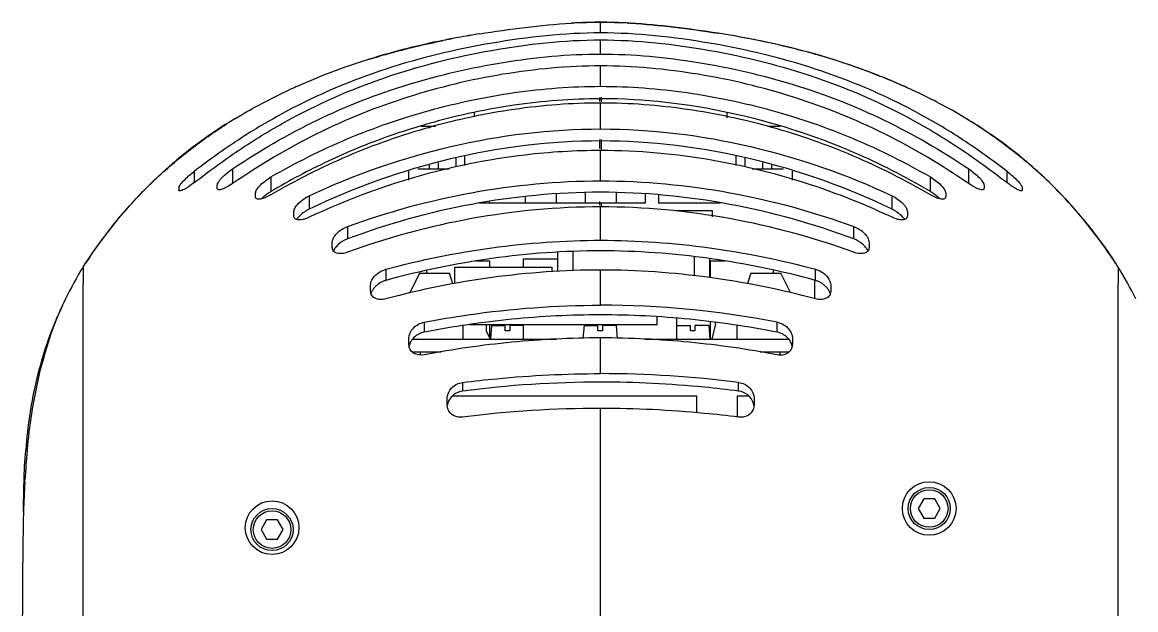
# Model space of a CAD drawing. Header units: millimetres. Extents: x 0 to 841, y 0 to 594.
# Drawn here: x 693.1 to 765.8, y 332.6 to 371 of the extents above; entities that cross this region are included whole.
import ezdxf

# ---------------------------------------------------------------- set-up
doc = ezdxf.new("R2010")
doc.units = ezdxf.units.MM
doc.header["$LTSCALE"] = 46.255
doc.layers.get('0').update_dxf_attribs({"linetype": 'CONTINUOUS'})
for name, color, linetype in [('3_ALL_AXES', 7, 'CONTINUOUS'), ('7_ALL_FEATURES', 7, 'CONTINUOUS'), ('AXIS', 7, 'CONTINUOUS')]:
    doc.layers.add(name, color=color, linetype=linetype)

msp = doc.modelspace()

# ---------------------------------------------------------------- linework, layer by layer
at = {"color": 7, "linetype": 'CONTINUOUS'}
for p, q in [((730.862, 370.96), (729.046, 370.913)), ((729.046, 370.915), (729.094, 370.917)), ((729.046, 370.913), (729.094, 370.915)), ((730.862, 370.27), (730.862, 370.96)), ((732.678, 370.913), (730.862, 370.96)), ((732.614, 370.918), (732.678, 370.915)), ((732.678, 370.913), (732.614, 370.916)), ((730.862, 368.89), (730.862, 369.813)), ((730.862, 366.786), (730.862, 368.118)), ((730.813, 365.795), (730.813, 366.055)), ((730.862, 365.974), (730.846, 365.974)), ((730.878, 365.974), (730.862, 365.974)), ((730.909, 365.783), (730.909, 366.084)), ((730.862, 364.002), (730.862, 365.692)), ((722.605, 365.068), (722.605, 364.802)), ((739.119, 364.726), (739.119, 365.068)), ((720.104, 364.156), (719.146, 364.156)), ((719.707, 364.049), (719.707, 364.156)), ((742.577, 364.156), (741.783, 364.156)), ((742.016, 364.077), (742.016, 364.156)), ((730.813, 362.719), (730.813, 363.316)), ((730.91, 362.645), (730.91, 363.319)), ((730.862, 360.615), (730.862, 362.594)), ((719.707, 361.406), (719.707, 361.63)), ((720.284, 361.406), (720.284, 361.798)), ((721.439, 361.525), (721.439, 362.124)), ((722.016, 361.623), (722.016, 362.224)), ((739.707, 361.622), (739.707, 362.224)), ((740.284, 361.525), (740.284, 362.124)), ((741.439, 361.406), (741.439, 361.798)), ((742.016, 361.406), (742.016, 361.63)), ((704.362, 361.236), (704.362, 360.501)), ((706.862, 361.392), (706.862, 360.439)), ((709.362, 360.867), (709.362, 359.916)), ((718.362, 360.661), (718.362, 361.24)), ((718.934, 361.406), (720.982, 361.406)), ((740.742, 361.406), (742.789, 361.406)), ((743.362, 360.661), (743.362, 361.24)), ((752.362, 359.916), (752.362, 360.867)), ((754.862, 360.439), (754.862, 361.392)), ((757.362, 360.501), (757.362, 361.236)), ((703.362, 360.169), (703.362, 360.02)), ((705.862, 360.136), (705.862, 360.329)), ((755.862, 360.329), (755.862, 360.136)), ((758.362, 360.02), (758.362, 360.169)), ((708.362, 359.582), (708.362, 359.816)), ((711.862, 359.639), (711.862, 358.761)), ((725.933, 359.566), (725.933, 359.156)), ((727.967, 359.738), (727.967, 359.156)), ((729.845, 359.825), (729.845, 359.156)), ((731.879, 359.825), (731.879, 359.156)), ((733.756, 359.738), (733.756, 359.156)), ((734.643, 359.697), (734.643, 359.156)), ((749.862, 358.761), (749.862, 359.639)), ((753.362, 359.816), (753.362, 359.582)), ((733.756, 359.156), (722.941, 359.156)), ((723.586, 359.245), (723.586, 359.156)), ((730.812, 359.028), (730.812, 359.266)), ((730.862, 356.736), (730.862, 358.918)), ((730.911, 358.925), (730.91, 359.191)), ((738.659, 359.156), (734.643, 359.156)), ((738.659, 359.173), (738.659, 359.156)), ((710.862, 358.324), (710.862, 358.605)), ((750.862, 358.605), (750.862, 358.324)), ((714.362, 357.632), (714.362, 356.829)), ((747.362, 356.829), (747.362, 357.632)), ((713.362, 356.265), (713.362, 356.599)), ((748.362, 356.599), (748.362, 356.265)), ((716.862, 354.843), (716.862, 354.116)), ((730.862, 352.498), (730.862, 354.793)), ((744.862, 354.116), (744.862, 354.843)), ((697.112, 294.249), (697.112, 353.918)), ((715.862, 353.42), (715.862, 353.805)), ((745.862, 353.805), (745.862, 353.42)), ((764.612, 294.249), (764.612, 353.918)), ((719.362, 351.39), (719.362, 350.742)), ((723.75, 351.185), (723.673, 350.298)), ((723.75, 351.185), (724.647, 351.185)), ((724.647, 350.835), (724.647, 351.185)), ((724.947, 350.835), (724.647, 350.835)), ((724.947, 351.185), (724.947, 350.835)), ((725.829, 351.185), (724.947, 351.185)), ((729.783, 351.185), (729.709, 350.344)), ((729.783, 351.185), (730.679, 351.185)), ((730.679, 350.835), (730.679, 351.185)), ((730.979, 350.835), (730.679, 350.835)), ((730.979, 351.185), (730.979, 350.835)), ((731.875, 351.185), (730.979, 351.185)), ((731.875, 351.185), (731.949, 350.346)), ((735.829, 351.185), (736.712, 351.185)), ((736.712, 350.835), (736.712, 351.185)), ((737.012, 350.835), (736.712, 350.835)), ((737.012, 351.185), (737.012, 350.835)), ((737.908, 351.185), (737.012, 351.185)), ((737.908, 351.185), (737.987, 350.285)), ((742.362, 350.742), (742.362, 351.39)), ((718.362, 349.926), (718.362, 350.351)), ((718.602, 350.285), (727.985, 350.285)), ((730.862, 348.032), (730.862, 350.364)), ((733.738, 350.285), (743.121, 350.285)), ((743.362, 350.351), (743.362, 349.926)), ((718.561, 349.455), (720.468, 349.455)), ((741.255, 349.455), (743.166, 349.455)), ((721.862, 347.455), (721.862, 346.893)), ((739.862, 346.893), (739.862, 347.455)), ((720.862, 345.975), (720.862, 346.427)), ((740.862, 346.427), (740.862, 345.975)), ((730.862, 328.791), (730.862, 345.766)), ((693.313, 340.944), (693.323, 341.102)), ((751.926, 339.855), (751.565, 339.23)), ((752.647, 339.855), (751.926, 339.855)), ((753.008, 339.23), (752.647, 339.855)), ((751.565, 339.23), (751.926, 338.605)), ((752.647, 338.605), (753.008, 339.23)), ((709.076, 338.48), (708.715, 337.855)), ((709.797, 338.48), (709.076, 338.48)), ((710.158, 337.855), (709.797, 338.48)), ((751.926, 338.605), (752.647, 338.605)), ((708.715, 337.855), (709.076, 337.23)), ((709.797, 337.23), (710.158, 337.855)), ((709.076, 337.23), (709.797, 337.23)), ((693.164, 333.374), (693.148, 331.215))]:
    msp.add_line(p, q, dxfattribs=at)
msp.add_lwpolyline([(693.193, 337.345), (693.183, 336.382), (693.174, 335.047), (693.164, 333.374)], dxfattribs=at)
for centre, radius in [((752.287, 339.23), 1.375), ((752.287, 339.23), 1.225), ((709.437, 337.855), 1.375), ((709.437, 337.855), 1.225)]:
    msp.add_circle(centre, radius, dxfattribs=at)
for centre, radius, start, end in [((731.15, 333.033), 37.94, 93.1794, 93.34673), ((730.867, 335.866), 35.094, 92.97505, 93.15587), ((730.862, 335.966), 34.994, 90.00116, 92.89623), ((731.093, 334.075), 36.896, 92.82374, 93.10546), ((730.893, 338.75), 32.217, 90.05505, 92.87759), ((730.833, 338.866), 32.101, 87.20276, 89.94822), ((730.861, 335.967), 34.993, 87.12836, 89.99887), ((730.641, 334.284), 36.687, 86.91689, 87.25298), ((730.572, 333.007), 37.966, 86.62681, 86.81997), ((730.856, 335.865), 35.096, 86.81608, 87.02494), ((732.075, 313.004), 57.928, 100.45804, 101.42918), ((732.766, 309.766), 61.232, 100.54323, 101.46184), ((733.132, 307.239), 63.79, 99.17287, 100.45141), ((733.4, 306.353), 64.702, 99.28214, 100.54219), ((728.481, 327.656), 42.828, 107.99698, 113.9312), ((728.745, 326.969), 43.564, 107.29317, 108.0489), ((728.638, 327.072), 43.431, 107.19866, 107.95663), ((727.643, 329.519), 40.785, 113.9184, 114.63502), ((734.284, 329.968), 40.292, 65.37391, 65.73591), ((723.955, 336.492), 32.879, 120.94417, 121.81068), ((723.409, 337.864), 31.421, 122.04119, 122.28087), ((723.488, 337.738), 31.57, 121.38263, 122.04083), ((738.235, 337.738), 31.57, 57.95803, 58.61741), ((738.314, 337.864), 31.421, 57.71913, 57.95767), ((722.004, 339.576), 29.229, 121.74814, 130.51836), ((723.426, 337.838), 31.452, 122.2811, 122.67232), ((738.298, 337.839), 31.451, 57.33126, 57.71891), ((723.389, 338.028), 31.305, 130.80924, 138.80649), ((722.591, 338.953), 30.084, 130.5966, 130.81034), ((711.169, 356.888), 3.527, 122.77019, 127.16712), ((711.087, 357.016), 3.375, 120.74718, 122.77426), ((750.636, 357.016), 3.375, 57.22574, 59.25282), ((750.554, 356.888), 3.527, 52.83288, 57.22981), ((712.998, 356.432), 2.592, 116.01324, 124.1717), ((748.725, 356.432), 2.591, 55.87651, 63.98711), ((722.303, 338.986), 29.858, 138.81709, 139.09281), ((712.168, 357.249), 1.424, 142.34668, 143.43438), ((712.227, 357.204), 1.498, 141.35318, 142.34741), ((749.499, 357.206), 1.494, 37.55185, 38.64554), ((749.558, 357.252), 1.419, 36.55498, 37.55094), ((714.537, 355.487), 1.244, 142.80368, 146.21511), ((714.686, 355.373), 1.433, 137.47325, 142.75974), ((747.037, 355.373), 1.433, 37.24026, 42.52675), ((747.186, 355.487), 1.244, 33.78489, 37.19632), ((714.575, 344.075), 20.595, 147.98858, 154.60511), ((747.148, 344.075), 20.595, 25.3949, 32.01142), ((717.047, 352.83), 1.242, 141.53581, 143.61686), ((744.675, 352.829), 1.244, 36.55797, 38.43342), ((718.018, 342.041), 24.582, 153.76045, 155.16307), ((715.552, 343.602), 21.68, 154.58501, 156.17103), ((716.68, 353.029), 0.822, 159.61358, 163.9977), ((745.044, 353.029), 0.822, 15.86693, 20.45165), ((718.014, 342.043), 24.578, 155.16311, 155.50432), ((715.907, 343.444), 22.068, 156.16762, 156.54747), ((730.795, 291.568), 60.93, 79.05673, 89.9373), ((719.206, 349.682), 0.845, 163.73638, 171.03079), ((730.822, 276.937), 71.095, 82.69507, 89.96794), ((730.904, 277.518), 69.961, 90.03446, 97.4259), ((730.9, 274.155), 71.61, 90.03099, 97.25128), ((746.796, 337.877), 53.571, 174.48489, 176.54868), ((763.313, 336.901), 70.116, 176.6939, 178.26705), ((786.141, 336.193), 92.955, 178.25665, 179.29004)]:
    msp.add_arc(centre, radius, start, end, dxfattribs=at)
for points, knots in [([(722.963, 370.213), (723.953, 370.373), (725.938, 370.653), (727.934, 370.85), (728.935, 370.908)], [0, 0, 0, 0, 0.500017, 1, 1, 1, 1]), ([(722.963, 370.209), (723.955, 370.371), (725.941, 370.649), (727.937, 370.852), (728.935, 370.907)], [0, 0, 0, 0, 0.501413, 1, 1, 1, 1]), ([(738.52, 370.247), (737.571, 370.399), (735.67, 370.661), (733.76, 370.853), (732.805, 370.906)], [0, 0, 0, 0, 0.501345, 1, 1, 1, 1]), ([(730.862, 370.27), (728.49, 370.27), (723.749, 369.746), (716.808, 368.106), (711.313, 365.779), (707.234, 363.345), (705.304, 361.958), (704.362, 361.236)], [0, 0, 0, 0, 0.249929, 0.499924, 0.749835, 0.874915, 1, 1, 1, 1]), ([(704.362, 360.501), (705.303, 361.232), (707.227, 362.642), (711.287, 365.143), (716.768, 367.56), (723.72, 369.289), (728.481, 369.813), (730.862, 369.813)], [0, 0, 0, 0, 0.125093, 0.250178, 0.500096, 0.75008, 1, 1, 1, 1]), ([(715.796, 368.561), (716.194, 368.685), (717.779, 369.151), (719.388, 369.531), (720.598, 369.776)], [0, 0, 0, 0, 0.252575, 1, 1, 1, 1]), ([(757.362, 361.236), (756.419, 361.958), (754.49, 363.345), (750.41, 365.779), (744.915, 368.106), (737.974, 369.746), (733.233, 370.27), (730.862, 370.27)], [0, 0, 0, 0, 0.125085, 0.250165, 0.500076, 0.750071, 1, 1, 1, 1]), ([(730.862, 369.813), (733.242, 369.813), (738.003, 369.289), (744.955, 367.56), (750.436, 365.143), (754.496, 362.642), (756.421, 361.232), (757.362, 360.501)], [0, 0, 0, 0, 0.24992, 0.499904, 0.749822, 0.874907, 1, 1, 1, 1]), ([(750.842, 366.701), (749.832, 367.156), (747.804, 367.979), (743.715, 369.273), (740.594, 369.916), (738.52, 370.247)], [0, 0, 0, 0, 0.258509, 0.509926, 1, 1, 1, 1]), ([(750.839, 366.694), (748.889, 367.581), (744.843, 369.048), (740.637, 369.917), (738.521, 370.251)], [0, 0, 0, 0, 0.499908, 1, 1, 1, 1]), ([(706.862, 361.392), (708.619, 362.58), (712.3, 364.729), (718.26, 367.048), (724.485, 368.485), (728.737, 368.89), (730.862, 368.89)], [0, 0, 0, 0, 0.249753, 0.499708, 0.749845, 1, 1, 1, 1]), ([(730.862, 368.89), (732.987, 368.89), (737.238, 368.485), (743.463, 367.048), (749.423, 364.729), (753.104, 362.58), (754.862, 361.392)], [0, 0, 0, 0, 0.250155, 0.500293, 0.750248, 1, 1, 1, 1]), ([(730.862, 368.118), (728.731, 368.118), (724.466, 367.717), (718.234, 366.226), (712.283, 363.837), (708.615, 361.644), (706.862, 360.439)], [0, 0, 0, 0, 0.250159, 0.500289, 0.750243, 1, 1, 1, 1]), ([(754.862, 360.439), (753.109, 361.644), (749.441, 363.837), (743.49, 366.226), (737.257, 367.717), (732.992, 368.118), (730.862, 368.118)], [0, 0, 0, 0, 0.249757, 0.499711, 0.74984, 1, 1, 1, 1]), ([(709.362, 360.867), (710.98, 361.806), (714.346, 363.485), (719.68, 365.33), (725.212, 366.492), (728.979, 366.786), (730.862, 366.786)], [0, 0, 0, 0, 0.249168, 0.499034, 0.749379, 1, 1, 1, 1]), ([(730.862, 366.786), (732.744, 366.786), (736.511, 366.492), (742.043, 365.33), (747.378, 363.485), (750.743, 361.806), (752.362, 360.867)], [0, 0, 0, 0, 0.250621, 0.500966, 0.750832, 1, 1, 1, 1]), ([(707.048, 364.689), (707.344, 364.87), (708.514, 365.558), (709.726, 366.171), (710.643, 366.592)], [0, 0, 0, 0, 0.256234, 1, 1, 1, 1]), ([(730.846, 365.974), (728.96, 365.973), (725.658, 365.709), (721.032, 364.791), (716.971, 363.57), (713.057, 361.962), (710.57, 360.635), (709.362, 359.916)], [0, 0, 0, 0, 0.250586, 0.438414, 0.625988, 0.813213, 1, 1, 1, 1]), ([(752.362, 359.916), (750.751, 360.874), (746.562, 363.022), (739.354, 365.308), (733.702, 365.972), (730.878, 365.974)], [0, 0, 0, 0, 0.249311, 0.624239, 1, 1, 1, 1]), ([(754.676, 364.689), (754.378, 364.871), (753.207, 365.559), (751.992, 366.174), (751.073, 366.595)], [0, 0, 0, 0, 0.256244, 1, 1, 1, 1]), ([(730.862, 365.692), (728.977, 365.692), (725.205, 365.403), (719.669, 364.221), (714.338, 362.348), (710.978, 360.65), (709.362, 359.702)], [0, 0, 0, 0, 0.250632, 0.500989, 0.750842, 1, 1, 1, 1]), ([(752.362, 359.702), (750.746, 360.65), (747.385, 362.347), (742.054, 364.221), (736.518, 365.402), (732.746, 365.692), (730.862, 365.692)], [0, 0, 0, 0, 0.249156, 0.499014, 0.749365, 1, 1, 1, 1]), ([(764.443, 355.245), (763.223, 357.171), (760.999, 359.825), (757.554, 362.825), (755.654, 364.104), (754.674, 364.691)], [0, 0, 0, 0, 0.499552, 0.749778, 1, 1, 1, 1]), ([(697.112, 354.992), (697.83, 356.093), (699.277, 358.084), (701.651, 360.638), (704.029, 362.659), (705.645, 363.8), (706.447, 364.314)], [0, 0, 0, 0, 0.296762, 0.554122, 0.785138, 1, 1, 1, 1]), ([(711.862, 359.639), (714.805, 361.036), (721.03, 363.2), (727.582, 364.002), (730.862, 364.002)], [0, 0, 0, 0, 0.498353, 1, 1, 1, 1]), ([(730.862, 364.002), (734.141, 364.002), (740.693, 363.2), (746.919, 361.036), (749.862, 359.639)], [0, 0, 0, 0, 0.501647, 1, 1, 1, 1]), ([(764.612, 354.992), (763.893, 356.093), (762.446, 358.084), (760.072, 360.639), (757.693, 362.66), (756.076, 363.801), (755.275, 364.315)], [0, 0, 0, 0, 0.296767, 0.554126, 0.78514, 1, 1, 1, 1]), ([(730.862, 363.218), (727.578, 363.218), (721.016, 362.397), (714.795, 360.188), (711.862, 358.761)], [0, 0, 0, 0, 0.501712, 1, 1, 1, 1]), ([(749.862, 358.761), (746.929, 360.188), (740.707, 362.397), (734.146, 363.218), (730.862, 363.218)], [0, 0, 0, 0, 0.498288, 1, 1, 1, 1]), ([(730.862, 362.594), (729.218, 362.594), (722.695, 362.194), (716.273, 360.333), (711.862, 358.236)], [0, 0, 0, 0, 0.251816, 1, 1, 1, 1]), ([(749.862, 358.236), (748.392, 358.935), (742.349, 361.408), (735.761, 362.594), (730.862, 362.594)], [0, 0, 0, 0, 0.249317, 1, 1, 1, 1]), ([(703.362, 360.169), (703.362, 360.198), (703.391, 360.268), (703.493, 360.428), (703.699, 360.659), (704.004, 360.949), (704.237, 361.14), (704.362, 361.236)], [0, 0, 0, 0, 0.059434, 0.147902, 0.388552, 0.681674, 1, 1, 1, 1]), ([(705.862, 360.329), (705.862, 360.363), (705.887, 360.441), (705.987, 360.614), (706.191, 360.849), (706.498, 361.129), (706.735, 361.307), (706.862, 361.392)], [0, 0, 0, 0, 0.068587, 0.161461, 0.403325, 0.691846, 1, 1, 1, 1]), ([(708.362, 359.816), (708.362, 359.902), (708.46, 360.098), (708.777, 360.471), (709.112, 360.722), (709.362, 360.867)], [0, 0, 0, 0, 0.173119, 0.41677, 1, 1, 1, 1]), ([(752.362, 360.867), (752.611, 360.722), (752.946, 360.471), (753.264, 360.098), (753.362, 359.902), (753.362, 359.816)], [0, 0, 0, 0, 0.58323, 0.826881, 1, 1, 1, 1]), ([(754.862, 361.392), (754.988, 361.307), (755.225, 361.129), (755.532, 360.849), (755.737, 360.614), (755.837, 360.441), (755.862, 360.363), (755.862, 360.329)], [0, 0, 0, 0, 0.308154, 0.596675, 0.838539, 0.931413, 1, 1, 1, 1]), ([(757.362, 361.236), (757.486, 361.14), (757.72, 360.949), (758.024, 360.659), (758.23, 360.428), (758.333, 360.268), (758.362, 360.198), (758.362, 360.169)], [0, 0, 0, 0, 0.318326, 0.611448, 0.852098, 0.940566, 1, 1, 1, 1]), ([(704.362, 360.501), (704.25, 360.415), (704.083, 360.293), (703.883, 360.164), (703.774, 360.099), (703.677, 360.047), (703.57, 359.996), (703.469, 359.964), (703.382, 359.96), (703.362, 360.003), (703.362, 360.02)], [0, 0, 0, 0, 0.35754, 0.525714, 0.604517, 0.678398, 0.806421, 0.900339, 0.957161, 1, 1, 1, 1]), ([(706.862, 360.439), (706.749, 360.361), (706.58, 360.255), (706.351, 360.138), (706.198, 360.074), (706.064, 360.037), (705.959, 360.028), (705.875, 360.061), (705.862, 360.113), (705.862, 360.136)], [0, 0, 0, 0, 0.355342, 0.519286, 0.66556, 0.786956, 0.87735, 0.94035, 1, 1, 1, 1]), ([(714.362, 357.632), (716.982, 358.6), (722.425, 360.081), (728.045, 360.615), (730.862, 360.615)], [0, 0, 0, 0, 0.497915, 1, 1, 1, 1]), ([(730.862, 360.615), (733.679, 360.615), (739.298, 360.081), (744.741, 358.6), (747.362, 357.632)], [0, 0, 0, 0, 0.502085, 1, 1, 1, 1]), ([(755.862, 360.136), (755.862, 360.113), (755.848, 360.061), (755.765, 360.028), (755.659, 360.037), (755.525, 360.074), (755.372, 360.138), (755.144, 360.255), (754.974, 360.361), (754.862, 360.439)], [0, 0, 0, 0, 0.05966, 0.12271, 0.213202, 0.334618, 0.480935, 0.644779, 1, 1, 1, 1]), ([(758.312, 359.965), (758.258, 359.957), (758.114, 360.012), (757.894, 360.126), (757.632, 360.299), (757.452, 360.431), (757.362, 360.501)], [0, 0, 0, 0, 0.150339, 0.393232, 0.686942, 1, 1, 1, 1]), ([(709.362, 359.702), (709.247, 359.635), (709.028, 359.523), (708.75, 359.429), (708.557, 359.413), (708.449, 359.432), (708.374, 359.494), (708.362, 359.554), (708.362, 359.582)], [0, 0, 0, 0, 0.347035, 0.643812, 0.76029, 0.851428, 0.92481, 1, 1, 1, 1]), ([(709.038, 359.698), (709.011, 359.678), (708.906, 359.595), (708.805, 359.507), (708.734, 359.437)], [0, 0, 0, 0, 0.256409, 1, 1, 1, 1]), ([(710.862, 358.605), (710.862, 358.697), (710.948, 358.905), (711.265, 359.284), (711.607, 359.519), (711.862, 359.639)], [0, 0, 0, 0, 0.186912, 0.431433, 1, 1, 1, 1]), ([(730.862, 359.871), (728.042, 359.872), (722.418, 359.325), (716.977, 357.815), (714.362, 356.829)], [0, 0, 0, 0, 0.502164, 1, 1, 1, 1]), ([(747.362, 356.829), (744.746, 357.815), (739.305, 359.325), (733.681, 359.872), (730.862, 359.871)], [0, 0, 0, 0, 0.497836, 1, 1, 1, 1]), ([(749.862, 359.639), (750.116, 359.519), (750.458, 359.284), (750.775, 358.905), (750.862, 358.697), (750.862, 358.605)], [0, 0, 0, 0, 0.568567, 0.813088, 1, 1, 1, 1]), ([(753.362, 359.582), (753.362, 359.554), (753.35, 359.494), (753.275, 359.432), (753.166, 359.413), (752.973, 359.429), (752.695, 359.523), (752.476, 359.635), (752.362, 359.702)], [0, 0, 0, 0, 0.075197, 0.148618, 0.239826, 0.356334, 0.653064, 1, 1, 1, 1]), ([(752.987, 359.439), (752.964, 359.462), (752.867, 359.553), (752.765, 359.638), (752.685, 359.698)], [0, 0, 0, 0, 0.242779, 1, 1, 1, 1]), ([(758.362, 360.02), (758.362, 360.007), (758.354, 359.977), (758.326, 359.967), (758.312, 359.965)], [0, 0, 0, 0, 0.488838, 1, 1, 1, 1]), ([(730.862, 358.918), (728.046, 358.918), (722.428, 358.387), (716.984, 356.919), (714.362, 355.957)], [0, 0, 0, 0, 0.502063, 1, 1, 1, 1]), ([(747.362, 355.957), (744.74, 356.919), (739.295, 358.388), (733.678, 358.918), (730.862, 358.918)], [0, 0, 0, 0, 0.497934, 1, 1, 1, 1]), ([(711.862, 358.236), (711.745, 358.181), (711.52, 358.095), (711.206, 358.043), (710.968, 358.095), (710.873, 358.218), (710.862, 358.289), (710.862, 358.324)], [0, 0, 0, 0, 0.331995, 0.61446, 0.82253, 0.909421, 1, 1, 1, 1]), ([(711.543, 358.576), (711.495, 358.544), (711.319, 358.416), (711.158, 358.265), (711.057, 358.139)], [0, 0, 0, 0, 0.262779, 1, 1, 1, 1]), ([(750.862, 358.324), (750.862, 358.289), (750.85, 358.218), (750.755, 358.095), (750.518, 358.043), (750.203, 358.095), (749.978, 358.181), (749.862, 358.236)], [0, 0, 0, 0, 0.090574, 0.177458, 0.385535, 0.668016, 1, 1, 1, 1]), ([(750.666, 358.139), (750.634, 358.18), (750.489, 358.344), (750.318, 358.483), (750.179, 358.577)], [0, 0, 0, 0, 0.234519, 1, 1, 1, 1]), ([(713.362, 356.599), (713.362, 356.701), (713.437, 356.923), (713.75, 357.316), (714.103, 357.537), (714.362, 357.632)], [0, 0, 0, 0, 0.202621, 0.448104, 1, 1, 1, 1]), ([(747.362, 357.632), (747.621, 357.537), (747.973, 357.316), (748.286, 356.923), (748.362, 356.701), (748.362, 356.599)], [0, 0, 0, 0, 0.551896, 0.797379, 1, 1, 1, 1]), ([(714.362, 356.829), (714.292, 356.803), (714.023, 356.682), (713.779, 356.503), (713.631, 356.341)], [0, 0, 0, 0, 0.25418, 1, 1, 1, 1]), ([(716.862, 354.843), (719.129, 355.462), (723.769, 356.4), (728.492, 356.736), (730.862, 356.736)], [0, 0, 0, 0, 0.497909, 1, 1, 1, 1]), ([(730.862, 356.736), (733.231, 356.736), (737.955, 356.4), (742.595, 355.462), (744.862, 354.843)], [0, 0, 0, 0, 0.502088, 1, 1, 1, 1]), ([(748.093, 356.341), (748.045, 356.393), (747.831, 356.597), (747.571, 356.75), (747.362, 356.829)], [0, 0, 0, 0, 0.241865, 1, 1, 1, 1]), ([(714.362, 355.957), (714.243, 355.913), (714.012, 355.855), (713.682, 355.862), (713.418, 356.003), (713.362, 356.183), (713.362, 356.265)], [0, 0, 0, 0, 0.31155, 0.580932, 0.798313, 1, 1, 1, 1]), ([(730.862, 356.045), (728.491, 356.045), (723.765, 355.702), (719.126, 354.747), (716.862, 354.116)], [0, 0, 0, 0, 0.502167, 1, 1, 1, 1]), ([(744.862, 354.116), (742.597, 354.747), (737.958, 355.702), (733.233, 356.045), (730.862, 356.045)], [0, 0, 0, 0, 0.497833, 1, 1, 1, 1]), ([(748.362, 356.265), (748.362, 356.183), (748.306, 356.003), (748.041, 355.862), (747.712, 355.855), (747.48, 355.913), (747.362, 355.957)], [0, 0, 0, 0, 0.201659, 0.41903, 0.688444, 1, 1, 1, 1]), ([(697.112, 354.992), (697.112, 354.883), (697.123, 354.667), (697.11, 354.309), (697.108, 354.06), (697.112, 353.918)], [0, 0, 0, 0, 0.302616, 0.60559, 1, 1, 1, 1]), ([(715.862, 353.805), (715.862, 353.915), (715.948, 354.216), (716.299, 354.604), (716.663, 354.789), (716.862, 354.843)], [0, 0, 0, 0, 0.216749, 0.593377, 1, 1, 1, 1]), ([(730.862, 354.793), (728.493, 354.793), (723.77, 354.459), (719.129, 353.529), (716.862, 352.914)], [0, 0, 0, 0, 0.502064, 1, 1, 1, 1]), ([(744.862, 352.914), (742.594, 353.529), (737.953, 354.459), (733.231, 354.793), (730.862, 354.793)], [0, 0, 0, 0, 0.497936, 1, 1, 1, 1]), ([(744.862, 354.843), (744.995, 354.807), (745.445, 354.619), (745.862, 354.163), (745.862, 353.805)], [0, 0, 0, 0, 0.279107, 1, 1, 1, 1]), ([(764.612, 354.992), (764.612, 354.883), (764.601, 354.667), (764.614, 354.309), (764.615, 354.06), (764.612, 353.918)], [0, 0, 0, 0, 0.302616, 0.60559, 1, 1, 1, 1]), ([(716.862, 354.116), (716.784, 354.095), (716.487, 353.985), (716.221, 353.787), (716.074, 353.602)], [0, 0, 0, 0, 0.254868, 1, 1, 1, 1]), ([(745.649, 353.602), (745.602, 353.662), (745.383, 353.892), (745.092, 354.052), (744.862, 354.116)], [0, 0, 0, 0, 0.242638, 1, 1, 1, 1]), ([(716.862, 352.914), (716.74, 352.881), (716.5, 352.848), (716.161, 352.917), (715.913, 353.123), (715.862, 353.324), (715.862, 353.42)], [0, 0, 0, 0, 0.291295, 0.551221, 0.778736, 1, 1, 1, 1]), ([(716.047, 353.567), (716.032, 353.547), (715.978, 353.468), (715.934, 353.382), (715.909, 353.316)], [0, 0, 0, 0, 0.259159, 1, 1, 1, 1]), ([(745.862, 353.42), (745.862, 353.324), (745.811, 353.123), (745.562, 352.917), (745.223, 352.848), (744.983, 352.881), (744.862, 352.914)], [0, 0, 0, 0, 0.221234, 0.448727, 0.708674, 1, 1, 1, 1]), ([(745.814, 353.317), (745.806, 353.338), (745.769, 353.427), (745.718, 353.511), (745.674, 353.57)], [0, 0, 0, 0, 0.241198, 1, 1, 1, 1]), ([(695.648, 352.233), (694.991, 350.791), (693.958, 347.769), (693.496, 344.617), (693.371, 343.036)], [0, 0, 0, 0, 0.499919, 1, 1, 1, 1]), ([(693.473, 343.026), (693.551, 343.825), (693.934, 346.959), (694.724, 350.066), (695.661, 352.227)], [0, 0, 0, 0, 0.254411, 1, 1, 1, 1]), ([(719.362, 351.39), (720.303, 351.571), (724.104, 352.208), (727.966, 352.498), (730.862, 352.498)], [0, 0, 0, 0, 0.248596, 1, 1, 1, 1]), ([(730.862, 351.87), (728.926, 351.87), (725.069, 351.67), (721.247, 351.111), (719.362, 350.742)], [0, 0, 0, 0, 0.501845, 1, 1, 1, 1]), ([(742.362, 350.742), (740.476, 351.111), (736.655, 351.67), (732.797, 351.87), (730.862, 351.87)], [0, 0, 0, 0, 0.498155, 1, 1, 1, 1]), ([(718.362, 350.351), (718.362, 350.591), (718.621, 351.091), (719.099, 351.339), (719.362, 351.39)], [0, 0, 0, 0, 0.47206, 1, 1, 1, 1]), ([(719.362, 350.742), (719.281, 350.726), (718.971, 350.634), (718.694, 350.427), (718.552, 350.233)], [0, 0, 0, 0, 0.254701, 1, 1, 1, 1]), ([(742.362, 351.39), (742.625, 351.339), (743.102, 351.091), (743.362, 350.591), (743.362, 350.351)], [0, 0, 0, 0, 0.52794, 1, 1, 1, 1]), ([(743.171, 350.233), (743.125, 350.297), (742.908, 350.537), (742.601, 350.695), (742.362, 350.742)], [0, 0, 0, 0, 0.24514, 1, 1, 1, 1]), ([(718.552, 350.233), (718.534, 350.208), (718.469, 350.111), (718.419, 350.003), (718.394, 349.919)], [0, 0, 0, 0, 0.257549, 1, 1, 1, 1]), ([(730.862, 350.364), (728.927, 350.363), (725.07, 350.169), (721.248, 349.622), (719.362, 349.261)], [0, 0, 0, 0, 0.501767, 1, 1, 1, 1]), ([(742.362, 349.261), (740.475, 349.622), (736.653, 350.169), (732.796, 350.363), (730.862, 350.364)], [0, 0, 0, 0, 0.498233, 1, 1, 1, 1]), ([(719.362, 349.261), (719.127, 349.216), (718.734, 349.255), (718.412, 349.6), (718.362, 349.819), (718.362, 349.926)], [0, 0, 0, 0, 0.527015, 0.764827, 1, 1, 1, 1]), ([(743.165, 349.454), (743.068, 349.361), (742.8, 349.228), (742.508, 349.233), (742.362, 349.261)], [0, 0, 0, 0, 0.474901, 1, 1, 1, 1]), ([(743.362, 349.926), (743.362, 349.838), (743.33, 349.662), (743.228, 349.514), (743.165, 349.454)], [0, 0, 0, 0, 0.500953, 1, 1, 1, 1]), ([(721.862, 347.455), (722.604, 347.55), (725.593, 347.882), (728.603, 348.032), (730.862, 348.032)], [0, 0, 0, 0, 0.248932, 1, 1, 1, 1]), ([(720.862, 346.427), (720.862, 346.672), (721.104, 347.183), (721.6, 347.422), (721.862, 347.455)], [0, 0, 0, 0, 0.480952, 1, 1, 1, 1]), ([(739.862, 346.893), (739.119, 346.989), (736.131, 347.327), (733.121, 347.48), (730.862, 347.48)], [0, 0, 0, 0, 0.248896, 1, 1, 1, 1]), ([(739.862, 347.455), (740.124, 347.422), (740.619, 347.183), (740.862, 346.672), (740.862, 346.427)], [0, 0, 0, 0, 0.519042, 1, 1, 1, 1]), ([(721.862, 346.893), (721.65, 346.865), (721.244, 346.694), (720.977, 346.34), (720.911, 346.146)], [0, 0, 0, 0, 0.510952, 1, 1, 1, 1]), ([(740.812, 346.149), (740.745, 346.342), (740.478, 346.695), (740.073, 346.866), (739.862, 346.893)], [0, 0, 0, 0, 0.489147, 1, 1, 1, 1]), ([(721.862, 345.193), (721.665, 345.168), (721.259, 345.219), (720.975, 345.529), (720.911, 345.699)], [0, 0, 0, 0, 0.521028, 1, 1, 1, 1]), ([(739.862, 345.193), (739.119, 345.287), (736.13, 345.616), (733.12, 345.765), (730.862, 345.766)], [0, 0, 0, 0, 0.248946, 1, 1, 1, 1]), ([(740.813, 345.701), (740.749, 345.53), (740.465, 345.219), (740.059, 345.168), (739.862, 345.193)], [0, 0, 0, 0, 0.478921, 1, 1, 1, 1])]:
    msp.add_open_spline(points, degree=3, knots=knots, dxfattribs=at)
for points in [[(732.806, 370.907), (734.72, 370.795), (736.627, 370.55), (738.521, 370.251)], [(720.597, 369.784), (718.978, 369.456), (717.372, 369.055), (715.795, 368.564)], [(699.737, 358.538), (698.847, 357.511), (698.026, 356.419), (697.297, 355.271)], [(713.503, 356.179), (713.475, 356.138), (713.45, 356.094), (713.429, 356.05)], [(748.294, 356.05), (748.273, 356.095), (748.248, 356.138), (748.221, 356.179)], [(743.313, 349.968), (743.28, 350.062), (743.23, 350.152), (743.171, 350.233)], [(743.352, 349.816), (743.344, 349.867), (743.331, 349.919), (743.313, 349.968)], [(720.911, 345.699), (720.878, 345.787), (720.862, 345.881), (720.862, 345.975)], [(720.911, 346.146), (720.891, 346.09), (720.877, 346.031), (720.869, 345.972)], [(740.854, 345.971), (740.846, 346.032), (740.831, 346.091), (740.812, 346.149)], [(740.862, 345.975), (740.862, 345.882), (740.845, 345.788), (740.813, 345.701)], [(693.262, 340.946), (693.281, 341.643), (693.315, 342.341), (693.371, 343.036)], [(693.231, 339.021), (693.236, 339.663), (693.244, 340.304), (693.262, 340.946)]]:
    msp.add_open_spline(points, degree=3, dxfattribs=at)
at = {"layer": '3_ALL_AXES', "color": 7, "linetype": 'CONTINUOUS'}
for p, q in [((735.754, 358.685), (738.154, 358.685)), ((738.154, 358.265), (738.154, 358.685)), ((722.733, 355.385), (723.629, 355.385)), ((723.629, 354.985), (723.629, 355.385)), ((736.954, 355.669), (736.954, 354.428)), ((737.954, 355.543), (737.954, 354.304)), ((738.029, 354.294), (738.029, 355.385)), ((738.029, 355.385), (738.99, 355.385)), ((719.529, 354.585), (719.529, 354.776)), ((742.129, 354.585), (742.129, 354.791)), ((738.029, 350.285), (738.029, 351.422)), ((723.629, 350.385), (723.629, 351.235))]:
    msp.add_line(p, q, dxfattribs=at)
at = {"layer": '7_ALL_FEATURES', "color": 7, "linetype": 'CONTINUOUS'}
for p, q in [((728.054, 355.957), (728.054, 354.707)), ((729.054, 356.009), (729.054, 354.758)), ((725.829, 354.985), (725.829, 355.535)), ((725.829, 355.535), (728.054, 355.535)), ((719.054, 354.585), (718.416, 353.309)), ((719.054, 354.585), (721.004, 354.585)), ((721.226, 353.896), (721.004, 354.585)), ((721.354, 353.92), (721.354, 354.985)), ((721.354, 354.985), (727.704, 354.985)), ((727.704, 354.687), (727.704, 354.985)), ((740.654, 354.585), (740.436, 353.907)), ((740.654, 354.585), (742.604, 354.585)), ((743.233, 353.327), (742.604, 354.585)), ((718.354, 353.293), (718.354, 353.335)), ((718.354, 353.335), (718.429, 353.335)), ((734.554, 351.235), (734.554, 351.748)), ((735.829, 350.285), (735.829, 351.648)), ((721.904, 350.285), (721.904, 351.176)), ((722.304, 351.235), (734.554, 351.235)), ((723.429, 350.785), (723.429, 351.235)), ((723.679, 350.285), (723.429, 350.785)), ((725.829, 350.285), (725.829, 351.235)), ((738.354, 351.285), (738.104, 350.285)), ((738.354, 351.285), (738.354, 351.385)), ((739.754, 350.285), (739.754, 351.186)), ((719.104, 349.455), (719.104, 349.248)), ((742.554, 349.455), (742.554, 349.25)), ((737.124, 346.565), (721.197, 346.565)), ((737.124, 345.48), (737.124, 346.565)), ((739.774, 346.565), (739.774, 345.203)), ((740.526, 346.565), (739.774, 346.565))]:
    msp.add_line(p, q, dxfattribs=at)
at = {"layer": 'AXIS', "color": 7, "linetype": 'CONTINUOUS'}
msp.add_line((744.829, 352.922), (744.829, 354.125), dxfattribs=at)
for centre in [(752.287, 339.23), (709.437, 337.98)]:
    msp.add_circle(centre, 1.75, dxfattribs=at)

doc.saveas('drawing.dxf')
